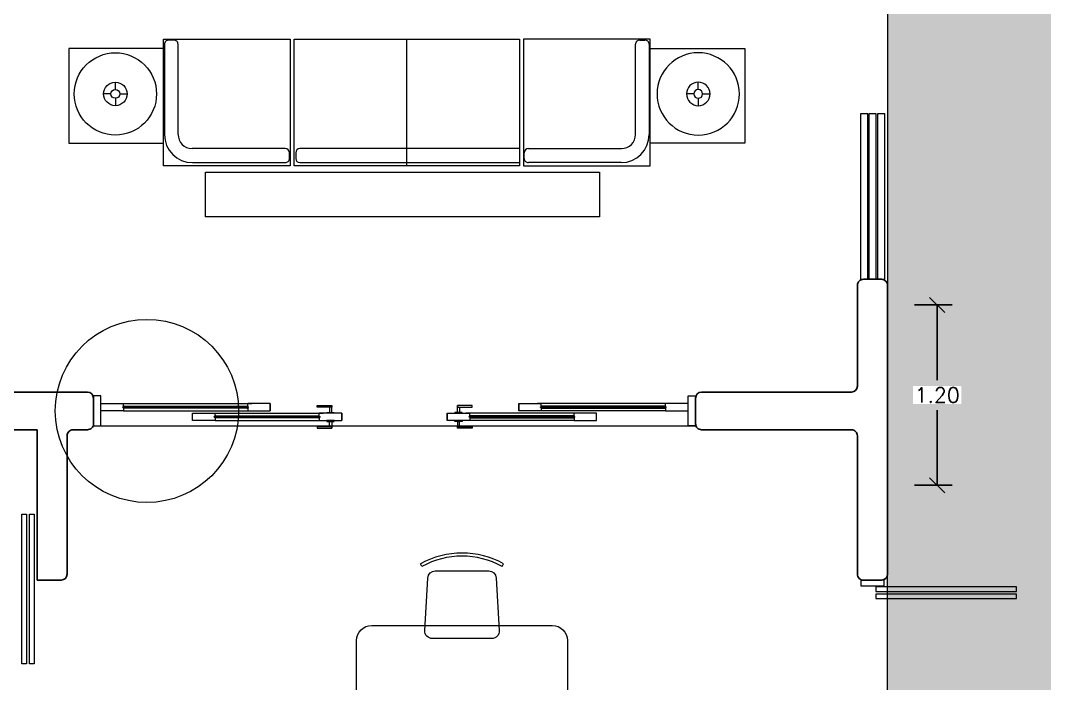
# Model space of a CAD drawing. Header units: metres. Extents: x -44 to 358, y -286 to 66.
# Drawn here: x 41.58 to 48.38, y -86.75 to -82.34 of the extents above; entities that cross this region are included whole.
import ezdxf

# ---------------------------------------------------------------- set-up
doc = ezdxf.new("R2010")
doc.units = ezdxf.units.M
doc.header["$LTSCALE"] = 0.3
doc.header["$PDMODE"] = 3
for name, color, linetype, lineweight in [('A-DOOR', 7, 'Continuous', 5), ('A-WALL', 7, 'Continuous', 30), ('baños', 141, 'Continuous', 0), ('Columnas', 7, 'Continuous', 18), ('MOBILIARIOS', 252, 'Continuous', 0), ('piscina', 7, 'Continuous', 0), ('piso', 251, 'Continuous', 18), ('SE-2', 252, 'Continuous', 9)]:
    doc.layers.add(name, color=color, linetype=linetype, lineweight=lineweight)
doc.layers.add('DIMTEXTO', color=4, linetype='Continuous')
doc.layers.add('hatch piso', color=253, linetype='Continuous', lineweight=0, transparency=0.7)
doc.styles.add('SMPLEX', font='simplex.shx')
doc.dimstyles.new('DIM-50', dxfattribs={"dimscale": 0.5, "dimtxt": 0.2, "dimasz": 0.2, "dimexe": 0.2, "dimexo": 0.2, "dimgap": 0.1, "dimtad": 0, "dimtih": 1, "dimtoh": 1, "dimzin": 0, "dimdsep": 46, "dimtxsty": 'SMPLEX', "dimblk1": 'OBLIQUE', "dimblk2": 'OBLIQUE', "dimsah": 1, "dimcen": 0.2, "dimclrd": 4, "dimclre": 4, "dimclrt": 4, "dimadec": 0, "dimazin": 0, "dimtfac": 1, "dimtmove": 0, "dimatfit": 3, "dimldrblk": 'OPEN30', "dimfxl": 0.3, "dimfxlon": 1, "dimtfill": 1, "dimtolj": 1, "dimtzin": 0, "dimarcsym": 0})

# ---------------------------------------------------------------- blocks, each defined once
blk = doc.blocks.new('A$C19a6c55b')
at = {"layer": 'A-DOOR'}
for points in [[(-1.728039933368564e-11, 3.562536612712151), (0.1553727816562969, 3.562536612712151), (0.1553727816562969, 3.600000000031727), (-1.728039933368564e-11, 3.600000000031727)], [(0.1005140850720636, 3.525121904975762), (1.035720050799682, 3.525121904975762), (1.035720050799682, 3.555408622386935), (0.1005140850720636, 3.555408622386935)], [(0.1005140850720636, 3.477433492034365), (1.035720050799682, 3.477433492034365), (1.035720050799682, 3.507720209445537), (0.1005140850720636, 3.507720209445537)], [(0.1005140850720636, 0.122566508029152), (1.035720050799682, 0.122566508029152), (1.035720050799682, 0.09227979061797953), (0.1005140850720636, 0.09227979061797953)], [(0.1005140850720636, 0.07487809508775456), (1.035720050799682, 0.07487809508775456), (1.035720050799682, 0.04459137767658206), (0.1005140850720636, 0.04459137767658206)], [(-1.728039933368564e-11, 0.0374633873513659), (0.1553727816562969, 0.0374633873513659), (0.1553727816562969, 3.178968199790688e-11), (-1.728039933368564e-11, 3.178968199790688e-11)]]:
    blk.add_lwpolyline(points, close=True, dxfattribs=at)
blk = doc.blocks.new('PL BASE 1N NASAS 09')
at = {"layer": 'A-DOOR'}
for p, q in [((-98.60607123961604, -49.27478972746157), (-98.45607087965989, -49.27478977582407)), ((-98.60607123374139, -49.32478972746153), (-98.60607123961604, -49.27478972746157)), ((-98.60606625473528, -49.27478972746176), (-98.45606589477913, -49.27478977582425)), ((-98.60606624886063, -49.32478972746171), (-98.60606625473528, -49.27478972746176)), ((-98.46107087372282, -49.30228977469019), (-98.46107087372282, -49.29728977469019)), ((-98.46107087366325, -49.29728977469019), (-97.62607141378187, -49.29728977469019)), ((-98.46107087366325, -49.30228977469019), (-97.62607141378187, -49.30228977469019)), ((-98.46106588884206, -49.30228977469037), (-98.46106588884206, -49.29728977469038)), ((-98.46106588878249, -49.29728977469038), (-97.62606642890111, -49.29728977469038)), ((-98.46106588878249, -49.30228977469037), (-97.62606642890111, -49.30228977469037)), ((-98.45607087965989, -49.27478976693285), (-97.60489624702531, -49.27478973266388)), ((-98.45607087372288, -49.29728977469019), (-98.45607087965989, -49.27478977582407)), ((-98.45107087372283, -49.29252756926692), (-98.45607087372282, -49.29252756926692)), ((-98.45607087372288, -49.30228977469019), (-98.45607087372288, -49.32478977582414)), ((-98.45107087372283, -49.30705198011346), (-98.45607087372282, -49.30705198011346)), ((-98.45606589477913, -49.27478976693303), (-97.60489126214455, -49.27478973266407)), ((-98.45606588884212, -49.29728977469038), (-98.45606589477913, -49.27478977582425)), ((-98.45106588884207, -49.2925275692671), (-98.45606588884206, -49.2925275692671)), ((-98.45606588884212, -49.30228977469037), (-98.45606588884212, -49.32478977582432)), ((-98.45106588884207, -49.30705198011365), (-98.45606588884206, -49.30705198011365)), ((-98.45107087959748, -49.29252756982307), (-97.63607141378186, -49.29252752060565)), ((-98.45107087372283, -49.29252756926692), (-98.45107087372283, -49.29728977469019)), ((-98.45107087372283, -49.30705198011346), (-98.45107087372283, -49.30228977469019)), ((-97.63607141378186, -49.30705193147778), (-98.45107087372283, -49.30705198011346)), ((-98.45106589471672, -49.29252756982326), (-97.6360664289011, -49.29252752060584)), ((-98.45106588884207, -49.2925275692671), (-98.45106588884207, -49.29728977469038)), ((-98.45106588884207, -49.30705198011365), (-98.45106588884207, -49.30228977469037)), ((-97.6360664289011, -49.30705193147796), (-98.45106588884207, -49.30705198011365)), ((-97.63607141378186, -49.29252756926692), (-97.63107141378187, -49.29252756926692)), ((-97.63607141378186, -49.29252756926692), (-97.63607141378186, -49.29728977469019)), ((-97.63607141378186, -49.30705198011346), (-97.63607141378186, -49.30228977469019)), ((-97.63607141378186, -49.30705198011346), (-97.63107141378187, -49.30705198011346)), ((-97.6360664289011, -49.2925275692671), (-97.63106642890111, -49.2925275692671)), ((-97.6360664289011, -49.2925275692671), (-97.6360664289011, -49.29728977469038)), ((-97.6360664289011, -49.30705198011365), (-97.6360664289011, -49.30228977469037)), ((-97.6360664289011, -49.30705198011365), (-97.63106642890111, -49.30705198011365)), ((-97.48107104788865, -49.27478972746157), (-97.6310714078448, -49.27478977582407)), ((-97.63107141378181, -49.29728977469019), (-97.6310714078448, -49.27478977582407)), ((-97.63107141378181, -49.30228977469019), (-97.63107141378181, -49.32478977582414)), ((-97.63106642890105, -49.29728977469038), (-97.63106642296404, -49.27478977582425)), ((-97.63106642890105, -49.30228977469037), (-97.63106642890105, -49.32478977582432)), ((-97.48106606300789, -49.27478972746176), (-97.63106642296404, -49.27478977582425)), ((-97.62607141378187, -49.30228977469019), (-97.62607141378187, -49.29728977469019)), ((-97.62606642890111, -49.30228977469037), (-97.62606642890111, -49.29728977469038)), ((-97.4810710596379, -49.27478972386361), (-97.48107105376324, -49.32478970891511)), ((-97.4810710537633, -49.32478972746153), (-97.48107104788865, -49.27478972746157)), ((-97.48106607475714, -49.2747897238638), (-97.48106606888248, -49.3247897089153)), ((-97.48106606888254, -49.32478972746171), (-97.48106606300789, -49.27478972746176)), ((-97.08857140515765, -49.29930651424407), (-97.08857140515765, -49.33439009884605)), ((-97.08856642027689, -49.29930651424426), (-97.08856642027689, -49.33439009884624)), ((-97.07357140506916, -49.33439009884463), (-97.07357140506916, -49.28965051551128)), ((-97.0735664201884, -49.33439009884481), (-97.0735664201884, -49.28965051551146)), ((-96.23857106241292, -49.33439009884463), (-96.23857106241292, -49.28965051551128)), ((-96.23856607753216, -49.33439009884481), (-96.23856607753216, -49.28965051551146)), ((-96.22357106232442, -49.29930651424407), (-96.22357106232442, -49.33439009884605)), ((-96.22356607744366, -49.29930651424426), (-96.22356607744366, -49.33439009884624)), ((-95.83107141959343, -49.27478972746157), (-95.68107105963728, -49.27478977582407)), ((-95.83107141371877, -49.32478972746153), (-95.83107141959343, -49.27478972746157)), ((-95.83107140784418, -49.27478972386361), (-95.83107141371883, -49.32478970891511)), ((-95.83106642296342, -49.2747897238638), (-95.83106642883807, -49.3247897089153)), ((-95.83106643471267, -49.27478972746176), (-95.68106607475652, -49.27478977582425)), ((-95.83106642883801, -49.32478972746171), (-95.83106643471267, -49.27478972746176)), ((-94.85607158782219, -49.27478976693285), (-95.70724622045677, -49.27478973266388)), ((-94.85606660294143, -49.27478976693303), (-95.707241235576, -49.27478973266407)), ((-94.85107159381883, -49.29728977469019), (-95.6860710537002, -49.29728977469019)), ((-95.6860710537002, -49.30228977469019), (-95.6860710537002, -49.29728977469019)), ((-94.85107159381883, -49.30228977469019), (-95.6860710537002, -49.30228977469019)), ((-94.85106660893807, -49.29728977469038), (-95.68606606881944, -49.29728977469038)), ((-95.68606606881944, -49.30228977469037), (-95.68606606881944, -49.29728977469038)), ((-94.85106660893807, -49.30228977469037), (-95.68606606881944, -49.30228977469037)), ((-95.68107105370026, -49.29728977469019), (-95.68107105963728, -49.27478977582407)), ((-95.67607105370021, -49.29252756926692), (-95.68107105370021, -49.29252756926692)), ((-95.68107105370026, -49.30228977469019), (-95.68107105370026, -49.32478977582414)), ((-95.67607105370021, -49.30705198011346), (-95.68107105370021, -49.30705198011346)), ((-95.6810660688195, -49.29728977469038), (-95.68106607475652, -49.27478977582425)), ((-95.67606606881945, -49.2925275692671), (-95.68106606881945, -49.2925275692671)), ((-95.6810660688195, -49.30228977469037), (-95.6810660688195, -49.32478977582432)), ((-95.67606606881945, -49.30705198011365), (-95.68106606881945, -49.30705198011365)), ((-94.8610715878846, -49.29252756982307), (-95.67607105370021, -49.29252752060565)), ((-95.67607105370021, -49.29252756926692), (-95.67607105370021, -49.29728977469019)), ((-95.67607105370021, -49.30705198011346), (-95.67607105370021, -49.30228977469019)), ((-95.67607105370021, -49.30705193147778), (-94.86107159375925, -49.30705198011346)), ((-94.86106660300383, -49.29252756982326), (-95.67606606881945, -49.29252752060584)), ((-95.67606606881945, -49.2925275692671), (-95.67606606881945, -49.29728977469038)), ((-95.67606606881945, -49.30705198011365), (-95.67606606881945, -49.30228977469037)), ((-95.67606606881945, -49.30705193147796), (-94.86106660887849, -49.30705198011365)), ((-94.86107159375925, -49.29252756926692), (-94.85607159375925, -49.29252756926692)), ((-94.86107159375925, -49.29252756926692), (-94.86107159375925, -49.29728977469019)), ((-94.86107159375925, -49.30705198011346), (-94.86107159375925, -49.30228977469019)), ((-94.86107159375925, -49.30705198011346), (-94.85607159375925, -49.30705198011346)), ((-94.86106660887849, -49.2925275692671), (-94.85606660887849, -49.2925275692671)), ((-94.86106660887849, -49.2925275692671), (-94.86106660887849, -49.29728977469038)), ((-94.86106660887849, -49.30705198011365), (-94.86106660887849, -49.30228977469037)), ((-94.86106660887849, -49.30705198011365), (-94.85606660887849, -49.30705198011365)), ((-94.70607122786603, -49.27478972746157), (-94.85607158782219, -49.27478977582407)), ((-94.8560715937592, -49.29728977469019), (-94.85607158782219, -49.27478977582407)), ((-94.8560715937592, -49.30228977469019), (-94.8560715937592, -49.32478977582414)), ((-94.85606660887844, -49.29728977469038), (-94.85606660294143, -49.27478977582425)), ((-94.85606660887844, -49.30228977469037), (-94.85606660887844, -49.32478977582432)), ((-94.70606624298527, -49.27478972746176), (-94.85606660294143, -49.27478977582425)), ((-94.85107159375926, -49.30228977469019), (-94.85107159375926, -49.29728977469019)), ((-94.8510666088785, -49.30228977469037), (-94.8510666088785, -49.29728977469038)), ((-94.70607123374069, -49.32478972746153), (-94.70607122786603, -49.27478972746157)), ((-94.70606624885993, -49.32478972746171), (-94.70606624298527, -49.27478972746176)), ((-98.45607087378524, -49.32478977582414), (-98.60607123374139, -49.32478972746153)), ((-98.45606588890448, -49.32478977582432), (-98.60606624886063, -49.32478972746171)), ((-98.45607123374141, -49.32478977582414), (-97.60489660110683, -49.32478974136952)), ((-98.45606624886065, -49.32478977582432), (-97.60489161622607, -49.32478974136971)), ((-97.99843726736657, -49.3393900746536), (-97.84843690741042, -49.33939012301609)), ((-97.99843726149192, -49.38939007465356), (-97.99843726736657, -49.3393900746536)), ((-97.99843228248581, -49.33939007465379), (-97.84843192252966, -49.33939012301628)), ((-97.99843227661115, -49.38939007465374), (-97.99843228248581, -49.33939007465379)), ((-97.85343690147334, -49.36689012188221), (-97.85343690147334, -49.36189012188222)), ((-97.85343690141377, -49.36189012188222), (-97.15107159082267, -49.36189012188222)), ((-97.85343690141377, -49.36689012188221), (-97.15107159082267, -49.36689012188221)), ((-97.85343191659258, -49.3668901218824), (-97.85343191659258, -49.3618901218824)), ((-97.85343191653301, -49.3618901218824), (-97.1510666059419, -49.3618901218824)), ((-97.85343191653301, -49.3668901218824), (-97.1510666059419, -49.3668901218824)), ((-97.84843690741042, -49.33939011412487), (-97.1298964240661, -49.33939007985591)), ((-97.8484369014734, -49.36189012188222), (-97.84843690741042, -49.33939012301609)), ((-97.84343690147335, -49.35712791645894), (-97.84843690147335, -49.35712791645894)), ((-97.8484369014734, -49.36689012188221), (-97.8484369014734, -49.38939012301616)), ((-97.84343690147335, -49.37165232730549), (-97.84843690147335, -49.37165232730549)), ((-97.84843192252966, -49.33939011412506), (-97.12989143918534, -49.33939007985609)), ((-97.84843191659265, -49.3618901218824), (-97.84843192252966, -49.33939012301628)), ((-97.84343191659259, -49.35712791645913), (-97.84843191659259, -49.35712791645913)), ((-97.84843191659265, -49.3668901218824), (-97.84843191659265, -49.38939012301635)), ((-97.84343191659259, -49.37165232730568), (-97.84843191659259, -49.37165232730568)), ((-97.843436907348, -49.3571279170151), (-97.16107159082266, -49.35712786779768)), ((-97.84343690147335, -49.35712791645894), (-97.84343690147335, -49.36189012188222)), ((-97.84343690147335, -49.37165232730549), (-97.84343690147335, -49.36689012188221)), ((-97.16107159082266, -49.37165227866981), (-97.84343690147335, -49.37165232730549)), ((-97.84343192246725, -49.35712791701528), (-97.1610666059419, -49.35712786779786)), ((-97.84343191659259, -49.35712791645913), (-97.84343191659259, -49.3618901218824)), ((-97.84343191659259, -49.37165232730568), (-97.84343191659259, -49.3668901218824)), ((-97.1610666059419, -49.37165227866999), (-97.84343191659259, -49.37165232730568)), ((-97.63107141371945, -49.32478977582414), (-97.4810710537633, -49.32478972746153)), ((-97.6310664288387, -49.32478977582432), (-97.48106606888254, -49.32478972746171)), ((-97.16107159082266, -49.35712791645894), (-97.15607159082266, -49.35712791645894)), ((-97.16107159082266, -49.35712791645894), (-97.16107159082266, -49.36189012188222)), ((-97.16107159082266, -49.37165232730549), (-97.16107159082266, -49.36689012188221)), ((-97.16107159082266, -49.37165232730549), (-97.15607159082266, -49.37165232730549)), ((-97.1610666059419, -49.35712791645913), (-97.1560666059419, -49.35712791645913)), ((-97.1610666059419, -49.35712791645913), (-97.1610666059419, -49.3618901218824)), ((-97.1610666059419, -49.37165232730568), (-97.1610666059419, -49.3668901218824)), ((-97.1610666059419, -49.37165232730568), (-97.1560666059419, -49.37165232730568)), ((-97.1560715908226, -49.36189012188222), (-97.1560715848856, -49.33939012301609)), ((-97.1560715908226, -49.36689012188221), (-97.1560715908226, -49.38939012301616)), ((-97.00607122492944, -49.3393900746536), (-97.1560715848856, -49.33939012301609)), ((-97.15606660594185, -49.3618901218824), (-97.15606660000483, -49.33939012301628)), ((-97.15606660594185, -49.3668901218824), (-97.15606660594185, -49.38939012301635)), ((-97.00606624004868, -49.33939007465379), (-97.15606660000483, -49.33939012301628)), ((-97.15107159082267, -49.36689012188221), (-97.15107159082267, -49.36189012188222)), ((-97.1510666059419, -49.3668901218824), (-97.1510666059419, -49.3618901218824)), ((-97.0060712366787, -49.33939007105564), (-97.00607123080404, -49.38939005610714)), ((-97.0060712308041, -49.38939007465356), (-97.00607122492944, -49.3393900746536)), ((-97.00606625179793, -49.33939007105582), (-97.00606624592328, -49.38939005610732)), ((-97.00606624592334, -49.38939007465374), (-97.00606624004868, -49.33939007465379)), ((-96.30607123080338, -49.33939007105564), (-96.30607123667804, -49.38939005610714)), ((-96.30607124255263, -49.3393900746536), (-96.15607088259648, -49.33939012301609)), ((-96.30607123667798, -49.38939007465356), (-96.30607124255263, -49.3393900746536)), ((-96.30606625767187, -49.33939007465379), (-96.15606589771572, -49.33939012301628)), ((-96.30606625179722, -49.38939007465374), (-96.30606625767187, -49.33939007465379)), ((-96.30606624592262, -49.33939007105582), (-96.30606625179728, -49.38939005610732)), ((-95.46370556007166, -49.33939011412487), (-96.18224604341597, -49.33939007985591)), ((-95.4637005751909, -49.33939011412506), (-96.18224105853521, -49.33939007985609)), ((-95.4587055660683, -49.36189012188222), (-96.16107087665941, -49.36189012188222)), ((-96.16107087665941, -49.36689012188221), (-96.16107087665941, -49.36189012188222)), ((-95.4587055660683, -49.36689012188221), (-96.16107087665941, -49.36689012188221)), ((-95.45870058118754, -49.3618901218824), (-96.16106589177865, -49.3618901218824)), ((-96.16106589177865, -49.3668901218824), (-96.16106589177865, -49.3618901218824)), ((-95.45870058118754, -49.3668901218824), (-96.16106589177865, -49.3668901218824)), ((-96.15607087665947, -49.36189012188222), (-96.15607088259648, -49.33939012301609)), ((-96.15107087665942, -49.35712791645894), (-96.15607087665941, -49.35712791645894)), ((-96.15607087665947, -49.36689012188221), (-96.15607087665947, -49.38939012301616)), ((-96.15107087665942, -49.37165232730549), (-96.15607087665941, -49.37165232730549)), ((-96.15606589177871, -49.3618901218824), (-96.15606589771572, -49.33939012301628)), ((-96.15106589177866, -49.35712791645913), (-96.15606589177865, -49.35712791645913)), ((-96.15606589177871, -49.3668901218824), (-96.15606589177871, -49.38939012301635)), ((-96.15106589177866, -49.37165232730568), (-96.15606589177865, -49.37165232730568)), ((-95.46870556013407, -49.3571279170151), (-96.15107087665942, -49.35712786779768)), ((-96.15107087665942, -49.35712791645894), (-96.15107087665942, -49.36189012188222)), ((-96.15107087665942, -49.37165232730549), (-96.15107087665942, -49.36689012188221)), ((-96.15107087665942, -49.37165227866981), (-95.46870556600872, -49.37165232730549)), ((-95.46870057525331, -49.35712791701528), (-96.15106589177866, -49.35712786779786)), ((-96.15106589177866, -49.35712791645913), (-96.15106589177866, -49.3618901218824)), ((-96.15106589177866, -49.37165232730568), (-96.15106589177866, -49.3668901218824)), ((-96.15106589177866, -49.37165227866999), (-95.46870058112796, -49.37165232730568)), ((-95.68107105376262, -49.32478977582414), (-95.83107141371877, -49.32478972746153)), ((-95.68106606888186, -49.32478977582432), (-95.83106642883801, -49.32478972746171)), ((-94.85607123374066, -49.32478977582414), (-95.70724586637525, -49.32478974136952)), ((-94.8560662488599, -49.32478977582432), (-95.70724088149449, -49.32478974136971)), ((-95.46870556600872, -49.35712791645894), (-95.46370556600873, -49.35712791645894)), ((-95.46870556600872, -49.35712791645894), (-95.46870556600872, -49.36189012188222)), ((-95.46870556600872, -49.37165232730549), (-95.46870556600872, -49.36689012188221)), ((-95.46870556600872, -49.37165232730549), (-95.46370556600873, -49.37165232730549)), ((-95.46870058112796, -49.35712791645913), (-95.46370058112797, -49.35712791645913)), ((-95.46870058112796, -49.35712791645913), (-95.46870058112796, -49.3618901218824)), ((-95.46870058112796, -49.37165232730568), (-95.46870058112796, -49.3668901218824)), ((-95.46870058112796, -49.37165232730568), (-95.46370058112797, -49.37165232730568)), ((-95.46370556600867, -49.36189012188222), (-95.46370556007166, -49.33939012301609)), ((-95.46370556600867, -49.36689012188221), (-95.46370556600867, -49.38939012301616)), ((-95.3137052001155, -49.3393900746536), (-95.46370556007166, -49.33939012301609)), ((-95.31370021523475, -49.33939007465379), (-95.4637005751909, -49.33939012301628)), ((-95.46370058112791, -49.3618901218824), (-95.4637005751909, -49.33939012301628)), ((-95.46370058112791, -49.3668901218824), (-95.46370058112791, -49.38939012301635)), ((-95.45870556600873, -49.36689012188221), (-95.45870556600873, -49.36189012188222)), ((-95.45870058112797, -49.3668901218824), (-95.45870058112797, -49.3618901218824)), ((-95.31370520599016, -49.38939007465356), (-95.3137052001155, -49.3393900746536)), ((-95.3137002211094, -49.38939007465374), (-95.31370021523475, -49.33939007465379)), ((-94.85607159369684, -49.32478977582414), (-94.70607123374069, -49.32478972746153)), ((-94.85606660881608, -49.32478977582432), (-94.70606624885993, -49.32478972746171)), ((-97.84843690153576, -49.38939012301616), (-97.99843726149192, -49.38939007465356)), ((-97.848431916655, -49.38939012301635), (-97.99843227661115, -49.38939007465374)), ((-97.84843726149194, -49.38939012301616), (-97.12989677814763, -49.38939008856155)), ((-97.84843227661118, -49.38939012301635), (-97.12989179326686, -49.38939008856173)), ((-97.15607159076025, -49.38939012301616), (-97.0060712308041, -49.38939007465356)), ((-97.15606660587949, -49.38939012301635), (-97.00606624592334, -49.38939007465374)), ((-97.08857140515765, -49.42947361291876), (-97.08857140515765, -49.39439002831673)), ((-97.08856642027689, -49.42947361291895), (-97.08856642027689, -49.39439002831691)), ((-97.07357140506916, -49.39439002831815), (-97.07357140506916, -49.43912961165156)), ((-97.0735664201884, -49.39439002831833), (-97.0735664201884, -49.43912961165174)), ((-96.15607087672183, -49.38939012301616), (-96.30607123667798, -49.38939007465356)), ((-96.15606589184107, -49.38939012301635), (-96.30606625179722, -49.38939007465374)), ((-96.23857106241292, -49.39439002831815), (-96.23857106241292, -49.43912961165156)), ((-96.23856607753216, -49.39439002831833), (-96.23856607753216, -49.43912961165174)), ((-96.22357106232442, -49.42947361291876), (-96.22357106232442, -49.39439002831673)), ((-96.22356607744366, -49.42947361291895), (-96.22356607744366, -49.39439002831691)), ((-95.46370520599014, -49.38939012301616), (-96.18224568933445, -49.38939008856155)), ((-95.46370022110938, -49.38939012301635), (-96.18224070445369, -49.38939008856173)), ((-95.46370556594631, -49.38939012301616), (-95.31370520599016, -49.38939007465356)), ((-95.46370058106555, -49.38939012301635), (-95.3137002211094, -49.38939007465374))]:
    blk.add_line(p, q, dxfattribs=at)
for points in [[(-93.56079195270574, -48.44971880320541), (-93.51079195270579, -48.44971880320541), (-93.51079195270579, -47.34971880320538), (-93.56079195270574, -47.34971880320538)], [(-93.50578009168059, -48.44971880320541), (-93.45578009168052, -48.44971880320541), (-93.45578009168052, -47.34971880320538), (-93.50578009168059, -47.34971880320538)], [(-93.44773335294967, -48.44971880320541), (-93.3977333529496, -48.44971880320541), (-93.3977333529496, -47.34971880320538), (-93.44773335294967, -47.34971880320538)], [(-98.60607123374139, -49.2247964356384), (-98.6560712337414, -49.2247964356384), (-98.6560712337414, -49.42479643563833), (-98.60607123374139, -49.42479643563833)], [(-98.60606624886063, -49.22479643563859), (-98.65606624886064, -49.22479643563859), (-98.65606624886064, -49.42479643563852), (-98.60606624886063, -49.42479643563852)], [(-94.70607123374069, -49.2247964356384), (-94.65607123374068, -49.2247964356384), (-94.65607123374068, -49.42479643563833), (-94.70607123374069, -49.42479643563833)], [(-94.70606624885993, -49.22479643563859), (-94.65606624885991, -49.22479643563859), (-94.65606624885991, -49.42479643563852), (-94.70606624885993, -49.42479643563852)], [(-99.10185211654857, -50.01227761068533), (-99.10185211654857, -51.00677761068533), (-99.13213883395997, -51.00677761068533), (-99.13213883395997, -50.01227761068533)], [(-99.0510294373463, -50.01227761068533), (-99.0510294373463, -51.00677761068533), (-99.0813161547577, -51.00677761068533), (-99.0813161547577, -50.01227761068533)]]:
    blk.add_lwpolyline(points, close=True, dxfattribs=at)
at = {"layer": 'A-DOOR', "color": 7}
for points in [[(-97.07357140506961, -49.28965051551111), (-97.07357140506961, -49.29928699566775), (-97.17088655587888, -49.29928699566775), (-97.17088655587888, -49.28965051551111)], [(-97.07356642018885, -49.28965051551129), (-97.07356642018885, -49.29928699566793), (-97.17088157099812, -49.29928699566793), (-97.17088157099812, -49.28965051551129)], [(-96.23857106241246, -49.28965051551111), (-96.23857106241246, -49.29928699566775), (-96.1412559116032, -49.29928699566775), (-96.1412559116032, -49.28965051551111)], [(-96.2385660775317, -49.28965051551129), (-96.2385660775317, -49.29928699566793), (-96.14125092672244, -49.29928699566793), (-96.14125092672244, -49.28965051551129)], [(-97.05633182157418, -49.33939009883485), (-97.10581098824086, -49.33939009883485), (-97.10581098824291, -49.33439009883764), (-97.05633182157622, -49.33439009883764)], [(-97.05632683669342, -49.33939009883503), (-97.1058060033601, -49.33939009883503), (-97.10580600336215, -49.33439009883782), (-97.05632683669546, -49.33439009883782)], [(-96.2558106459079, -49.33939009883485), (-96.20633147924121, -49.33939009883485), (-96.20633147923917, -49.33439009883764), (-96.25581064590585, -49.33439009883764)], [(-96.25580566102714, -49.33939009883503), (-96.20632649436045, -49.33939009883503), (-96.20632649435841, -49.33439009883782), (-96.2558056610251, -49.33439009883782)], [(-97.07357140506961, -49.43912961165173), (-97.07357140506961, -49.42949313149509), (-97.17088655587888, -49.42949313149509), (-97.17088655587888, -49.43912961165173)], [(-97.07356642018885, -49.43912961165191), (-97.07356642018885, -49.42949313149527), (-97.17088157099812, -49.42949313149527), (-97.17088157099812, -49.43912961165191)], [(-97.05633182157418, -49.38939002832793), (-97.10581098824086, -49.38939002832793), (-97.10581098824291, -49.39439002832514), (-97.05633182157622, -49.39439002832514)], [(-97.05632683669342, -49.38939002832812), (-97.1058060033601, -49.38939002832812), (-97.10580600336215, -49.39439002832533), (-97.05632683669546, -49.39439002832533)], [(-96.2558106459079, -49.38939002832793), (-96.20633147924121, -49.38939002832793), (-96.20633147923917, -49.39439002832514), (-96.25581064590585, -49.39439002832514)], [(-96.25580566102714, -49.38939002832812), (-96.20632649436045, -49.38939002832812), (-96.20632649435841, -49.39439002832533), (-96.2558056610251, -49.39439002832533)], [(-96.23857106241246, -49.43912961165173), (-96.23857106241246, -49.42949313149509), (-96.1412559116032, -49.42949313149509), (-96.1412559116032, -49.43912961165173)], [(-96.2385660775317, -49.43912961165191), (-96.2385660775317, -49.42949313149527), (-96.14125092672244, -49.42949313149527), (-96.14125092672244, -49.43912961165191)]]:
    blk.add_lwpolyline(points, close=True, dxfattribs=at)
at = {"layer": 'A-WALL'}
for p, q in [((-93.58107123374181, -48.48971880319461), (-93.58107123372537, -49.15971631218859)), ((-93.3810712337413, -48.48971880321707), (-93.3810712337413, -49.19971880325274)), ((-99.69107455490047, -49.19971631210753), (-98.69601903471832, -49.19979893055395)), ((-98.65602235587757, -49.4098629876148), (-98.65602235587757, -49.23979893041607)), ((-94.65611014184299, -49.40979892976447), (-94.65611014184299, -49.23979892983883)), ((-93.62106791255381, -49.1997163120517), (-94.61611346301454, -49.1997989299767)), ((-93.3810712337413, -49.19971880325274), (-93.3810712337413, -50.40978222417165)), ((-99.23103196801148, -49.44971880325261), (-99.0310712337411, -49.44971880325262)), ((-99.0310712337411, -49.44971880325262), (-99.03107123374099, -50.44967998711934)), ((-98.79098251128609, -49.44965245804016), (-98.69611107833255, -49.44986288921876)), ((-93.62107455518081, -49.44971630613443), (-94.61610682040327, -49.44979892962657)), ((-98.83107123374107, -49.48965235964409), (-98.8310712337415, -50.4096799871194)), ((-93.5810712337411, -49.48971630599653), (-93.58107123374127, -50.40978222417164)), ((-99.03107123374133, -50.44967998711934), (-98.87107123374152, -50.44967998711938)), ((-93.54107123374126, -50.44978222417165), (-93.4210712337413, -50.44978222417165))]:
    blk.add_line(p, q, dxfattribs=at)
at = {"layer": 'A-WALL', "transparency": 33554684}
for p, q in [((-93.54107123373399, -48.44971880319363), (-93.42107123373349, -48.44971880321707)), ((-93.51107123374108, -48.44971880320615), (-93.45107123374129, -48.44971880320615))]:
    blk.add_line(p, q, dxfattribs=at)
at = {"layer": 'A-WALL'}
for centre, start, end in [((-93.5410712337418, -48.48971880319363), 89.99999998880357, 180.0000000014055), ((-93.4210712337413, -48.48971880321707), 0, 89.99999998880446), ((-93.62107123372537, -49.15971631218957), 270.004757227849, 1.405805169206874e-09), ((-98.69602235587757, -49.23979893041607), 0, 89.99524278979113), ((-94.61611014184298, -49.23979892983883), 90.00475722784911, 180), ((-98.79107123374106, -49.48965235964411), 89.8729143403427, 179.9999999999735), ((-98.69602235587757, -49.4098629876148), 269.8729143403402, 0), ((-94.61611014184298, -49.40979892976447), 180, 270.0047576119317), ((-93.6210712337411, -49.48971630599652), 359.9999999999887, 90.0047576119316), ((-98.8710712337415, -50.40967998711938), 269.9999999999843, 359.9999999999735), ((-93.54107123374126, -50.40978222417165), 179.9999999999891, 270), ((-93.4210712337413, -50.40978222417165), 270, 0)]:
    blk.add_arc(centre, 0.04, start, end, dxfattribs=at)
at = {"layer": 'piscina', "const_width": 0.004}
for points in [[(-98.46107087372282, -49.29978977469013), (-97.62607141378187, -49.29978975818542)], [(-98.46106588884206, -49.29978977469032), (-97.62606642890111, -49.2997897581856)], [(-94.85107159375926, -49.29978977469013), (-95.6860710537002, -49.29978975818542)], [(-94.8510666088785, -49.29978977469032), (-95.68606606881944, -49.2997897581856)], [(-97.85343690147334, -49.36439012188216), (-97.15107159082267, -49.36439010537745)], [(-97.85343191659258, -49.36439012188234), (-97.1510666059419, -49.36439010537763)], [(-95.45870556600873, -49.36439012188216), (-96.16107087665941, -49.36439010537745)], [(-95.45870058112797, -49.36439012188234), (-96.16106589177865, -49.36439010537763)]]:
    blk.add_lwpolyline(points, dxfattribs=at)
at = {"layer": 'piso'}
for p, q in [((-93.38107123374107, -42.00971909964001), (-93.3810712337413, -48.48971880321707)), ((-98.6560712337414, -49.42479643563833), (-94.65607123374068, -49.42479643563833)), ((-98.65606624886064, -49.42479643563852), (-94.65606624885991, -49.42479643563852))]:
    blk.add_line(p, q, dxfattribs=at)
at = {"layer": 'piso', "transparency": 33554687}
blk.add_line((-93.38148344778719, -54.08978867468981), (-93.3810712337413, -50.40978222417165), dxfattribs=at)
at = {"layer": 'SE-2'}
blk.add_blockref('A$C19a6c55b', (-93.55875762456046, -54.04978867472159), dxfattribs=at)
blk = doc.blocks.new('A$Ce5805d30')
at = {"layer": 'MOBILIARIOS'}
for p, q in [((0.5483206930186668, 0.5483204682521006, -0.3418091343978371), (2.472166329425818e-07, 0.5483204682521006, -0.3418091343978371)), ((2.472166329425818e-07, 0.5483204682521006, -0.3418091343978371), (2.472166329425818e-07, 2.245006669454597e-08, -0.3418091343978371)), ((0.5483206930186668, 2.245006669454597e-08, -0.3418091343978371), (0.5483206930186668, 0.5483204682521006, -0.3418091343978371)), ((0.263453916512816, 0.2954363413168153, -0.3418091343978371), (0.263453916512816, 0.3379780323409136, -0.3418091343978371)), ((0.2379289018983286, 0.2699113267023279, -0.3418091343978371), (0.1953872108742303, 0.2699113267023279, -0.3418091343978371)), ((0.263453916512816, 0.2443863120878689, -0.3418091343978371), (0.263453916512816, 0.2018446210637563, -0.3418091343978371)), ((0.288978931127275, 0.2699113267023279, -0.3418091343978371), (0.3315206221514018, 0.2699113267023279, -0.3418091343978371)), ((2.472166329425818e-07, 2.245006669454597e-08, -0.3418091343978371), (0.5483206930186668, 2.245006669454597e-08, -0.3418091343978371))]:
    blk.add_line(p, q, dxfattribs=at)
for radius in [0.238233469735058, 0.06806670563858801, 0.0255250146144705]:
    blk.add_circle((0.263453916512816, 0.2699113267023279, -0.3418091343978371), radius, dxfattribs=at)
blk = doc.blocks.new('A$C74a5ad94')
at = {"layer": 'hatch piso'}
h = blk.add_hatch(dxfattribs=at)
h.set_pattern_fill('AR-BRSTD', color=256, scale=0.002, angle=-90.00000000000001)
h.set_pattern_definition([(270, (1.738522152507926, 199.9565753022005), (0.1354836, -2.178742458197296e-17), []), (0, (1.738522152507926, 199.9565753022005), (0.1354836, 0.2032), [0.1354836, -0.1354836])])
h.paths.add_polyline_path([(46.87643429775204, 21.20141929360636), (44.31461356321648, 21.20141929360636), (44.31461356321626, 15.39457763226542), (43.31461356319829, 15.39457763230899), (43.31461356321654, 21.20007763231192), (33.43966967023368, 21.20007763231192), (33.43966967023363, 20.90007763227855), (38.11461356321644, 20.90007763225232), (38.1146135632228, 0.9000776322654929), (33.43968441463863, 0.900077632259709), (33.43968441462187, 0.6000776322709811), (43.31461356319841, 0.6000776322539423), (43.31461356319863, 6.40550000004356), (44.31461356321648, 6.405499999999989), (44.31461356321626, 0.6014192936063409), (46.87643429775204, 0.6014192936063409)])
h.paths.add_polyline_path([(41.49711483982429, 14.05528881046817), (41.49711483982429, 13.60528881046835), (41.92227321132992, 13.60528881046835), (41.92227321132992, 12.60528881046835), (39.32227321132979, 12.60528881046835), (39.32227321132979, 13.60528881046835), (39.73901226793197, 13.60528881046835), (39.73901226793197, 14.05528881046817)], flags=16)
h.paths.add_polyline_path([(39.42919901734246, 16.54603973742715), (39.42919901734246, 17.54603973742715), (41.1291990173425, 17.54603973742715), (41.1291990173425, 16.54603973742715)], flags=16)
edge = h.paths.add_edge_path(flags=16)
edge.add_arc((42.61461356321644, 15.0945776322657), 0.1000000000000227, 90, 180, ccw=False)
edge.add_line((42.61461356321644, 15.19457763226572), (43.0146135632163, 15.19457763226572))
edge.add_arc((43.01461356321636, 15.09457763226564), 0.1000000000000796, 3.26281224261038e-11, 90.00000000003263, ccw=False)
edge.add_line((43.11461356321644, 15.0945776322657), (43.11461356321641, 14.84457763226573))
edge.add_arc((43.01461356321641, 14.84457763226571), 0.0999999999999801, -90.00000000000819, 8.185452315956354e-12, ccw=False)
edge.add_line((43.01461356321641, 14.74457763226573), (42.61461356321632, 14.74457763226573))
edge.add_arc((42.6146135632163, 14.84457763226573), 0.09999999999999432, 180, 270.00000000001626, ccw=False)
edge.add_line((42.5146135632163, 14.84457763226573), (42.51461356321641, 15.0945776322657))
edge = h.paths.add_edge_path(flags=16)
edge.add_arc((40.30835476608701, 17.94987037421461), 0.25, 0, 360)
edge = h.paths.add_edge_path(flags=16)
edge.add_ellipse((40.77227320685944, 11.86986642399316), major_axis=(0.7999549386161108, 0.008490947165668672), ratio=0.4192585178968346, start_angle=0, end_angle=360)
h.paths.add_polyline_path([(41.92227321132992, 12.25389572658869), (42.72227321137649, 12.25389572658869), (42.72227321137649, 11.45389572654213), (41.92227321132992, 11.45389572654213)], flags=16)
h.paths.add_polyline_path([(39.32227321132979, 12.25389572658869), (39.32227321132979, 11.45389572654213), (38.52227321128322, 11.45389572654213), (38.52227321128322, 12.25389572658869)], flags=16)
h.paths.add_polyline_path([(39.42919901734246, 18.35370101100207), (39.42919901734246, 19.35370101100207), (41.1291990173425, 19.35370101100207), (41.1291990173425, 18.35370101100207)], flags=16)
edge = h.paths.add_edge_path(flags=16)
edge.add_ellipse((40.77227320685944, 9.930211208272368), major_axis=(0.7999549386161108, -0.008490947165668672), ratio=0.4192585178968346, start_angle=0, end_angle=360, ccw=False)
h.paths.add_polyline_path([(41.92227321132992, 10.3461819057234), (42.72227321137649, 10.3461819057234), (42.72227321137649, 9.546181905676832), (41.92227321132992, 9.546181905676832)], flags=16)
h.paths.add_polyline_path([(39.32227321132979, 10.3461819057234), (39.32227321132979, 9.546181905676832), (38.52227321128322, 9.546181905676832), (38.52227321128322, 10.3461819057234)], flags=16)
edge = h.paths.add_edge_path(flags=16)
edge.add_line((42.51461356321653, 20.54244691163831), (42.51461356321644, 20.79244691163825))
edge.add_arc((42.61461356321644, 20.79244691163827), 0.0999999999999801, 89.99999999999193, 180.0000000000081, ccw=False)
edge.add_line((42.61461356321644, 20.89244691163825), (43.01461356321653, 20.89244691163825))
edge.add_arc((43.0146135632165, 20.79244691163831), 0.09999999999993747, -3.26281224261038e-11, 89.99999999998369, ccw=False)
edge.add_line((43.11461356321644, 20.79244691163825), (43.11461356321652, 20.54244691163831))
edge.add_arc((43.01461356321653, 20.54244691163829), 0.0999999999999801, -90.00000000000819, 8.185452315956354e-12, ccw=False)
edge.add_line((43.01461356321653, 20.44244691163831), (42.61461356321644, 20.44244691163831))
edge.add_arc((42.61461356321647, 20.54244691163825), 0.09999999999993747, 179.9999999999674, 269.99999999998374, ccw=False)
h.paths.add_polyline_path([(41.92227321132992, 9.194788821797175), (41.92227321132992, 8.194788821797175), (41.49711483982429, 8.194788821797175), (41.49711483982429, 7.744788821797357), (39.73901226793197, 7.744788821797357), (39.73901226793197, 8.194788821797175), (39.32227321132979, 8.194788821797175), (39.32227321132979, 9.194788821797175)], flags=16)
edge = h.paths.add_edge_path(flags=16)
edge.add_line((42.61461356321632, 7.04550000000026), (43.01461356321641, 7.04550000000026))
edge.add_arc((43.01461356321644, 6.945500000000266), 0.09999999999999432, 0, 90.00000000001631, ccw=False)
edge.add_line((43.11461356321644, 6.945500000000266), (43.11461356321632, 6.695500000000294))
edge.add_arc((43.0146135632163, 6.695500000000294), 0.1000000000000227, -90, 0, ccw=False)
edge.add_line((43.0146135632163, 6.595500000000271), (42.61461356321644, 6.595500000000271))
edge.add_arc((42.61461356321638, 6.695500000000351), 0.1000000000000796, 180.0000000000326, 270.00000000003257, ccw=False)
edge.add_line((42.5146135632163, 6.695500000000294), (42.51461356321641, 6.945500000000266))
edge.add_arc((42.61461356321638, 6.945500000000294), 0.0999999999999659, 90.00000000003263, 180.0000000000163, ccw=False)
edge = h.paths.add_edge_path(flags=0)
edge.add_line((39.71779914608106, 4.741725950439644), (39.67402031170531, 4.769422946230264))
edge.add_line((39.67402031170531, 4.769422946230264), (39.6472881004841, 4.727169083883297))
edge.add_line((39.6472881004841, 4.727169083883297), (39.56278037579065, 4.780633506326012))
edge.add_arc((39.42911931968405, 4.569364194592239), 0.2499999999999819, 57.68021319181359, 237.6802131918136)
edge.add_line((39.29545826357747, 4.358094882858467), (39.37996598827118, 4.304630460415552))
edge.add_line((39.37996598827118, 4.304630460415552), (39.35323377704987, 4.262376598068755))
edge.add_line((39.35323377704987, 4.262376598068755), (39.4072796835413, 4.228184064943207))
edge.add_arc((40.49035827487273, 3.923937840645635), 1.124999999999911, 133.3709649465783, 164.3094841489595, ccw=False)
edge = h.paths.add_edge_path(flags=16)
edge.add_arc((39.23833224085567, 3.933023049725875), 0.2909391300207996, 89.2588743430332, 335.97933893623923, ccw=False)
edge.add_line((39.24209545767366, 4.223937840646585), (39.34209545767391, 4.223937840646556))
edge.add_line((39.34209545767391, 4.223937840646556), (39.34209545767391, 4.173937840646573))
edge.add_line((39.34209545767391, 4.173937840646573), (39.2420954576732, 4.173937840646573))
edge.add_arc((39.24209545767314, 3.923937840646573), 0.25, 89.99999999998371, 269.9999999999902)
edge.add_line((39.24209545767309, 3.673937840646573), (39.34209545767322, 3.673937840646573))
edge.add_line((39.34209545767322, 3.673937840646573), (39.342095457673, 3.623937840646477))
edge.add_line((39.342095457673, 3.623937840646477), (39.41399141327594, 3.623937840646391))
edge.add_line((39.41399141327594, 3.623937840646391), (39.35323377704987, 3.585499083224164))
edge.add_line((39.35323377704987, 3.585499083224164), (39.37996598827118, 3.543245220877367))
edge.add_line((39.37996598827118, 3.543245220877367), (39.2954582635773, 3.489780798434367))
edge.add_arc((39.42911931968405, 3.27851148670068), 0.2499999999999934, 122.3197868082271, 302.3197868081512)
edge.add_line((39.56278037579051, 3.067242174966822), (39.6472881004841, 3.120706597409622))
edge.add_line((39.6472881004841, 3.120706597409622), (39.67402031170531, 3.078452735062655))
edge.add_line((39.67402031170531, 3.078452735062655), (39.58951258701182, 3.024988312619996))
edge.add_arc((39.42394027093667, 3.275159870055219), 0.3000000000000866, 211.2742799023337, 303.49798923904575, ccw=False)
edge.add_arc((39.51884985669349, 2.793679985111396), 0.4790926908531943, -37.75931426553501, 137.1634994422355, ccw=False)
edge.add_arc((39.8522756362193, 2.712717358683363), 0.2171929796369701, 282.0494044415422, 481.7281917725827)
edge.add_line((39.73805597239522, 2.897451380453845), (39.7781188460645, 2.989075428352436))
edge.add_line((39.7781188460645, 2.989075428352436), (39.82393087001407, 2.969043991518021))
edge.add_line((39.82393087001407, 2.969043991518021), (39.7838679963447, 2.877419943619117))
edge.add_arc((40.02409124971371, 2.802792917320701), 0.2515480163176458, -29.977208623414526, 162.7422291662654, ccw=False)
edge.add_line((40.24198823583862, 2.677105575272975), (40.28205110950813, 2.768729623171936))
edge.add_line((40.28205110950813, 2.768729623171936), (40.32786313345758, 2.748698186337265))
edge.add_line((40.32786313345758, 2.748698186337265), (40.35666671932364, 2.814572171135438))
edge.add_line((40.35666671932364, 2.814572171135438), (40.36754460979051, 2.743503894590532))
edge.add_line((40.36754460979051, 2.743503894590532), (40.41696900087692, 2.751068917112235))
edge.add_line((40.41696900087692, 2.751068917112235), (40.43209904591973, 2.652220134939711))
edge.add_arc((40.67715104114367, 2.703568871903386), 0.2503740664505842, 5.569938851973177, 191.8346553073248, ccw=False)
edge.add_line((40.92634295678255, 2.72787036015481), (40.9112129117396, 2.826719142327448))
edge.add_line((40.9112129117396, 2.826719142327448), (40.960637302826, 2.834284164848953))
edge.add_line((40.960637302826, 2.834284164848953), (40.94975941235936, 2.905352441392921))
edge.add_line((40.94975941235936, 2.905352441392921), (40.99694831368134, 2.85111005921857))
edge.add_line((40.99694831368134, 2.85111005921857), (41.03467114643337, 2.883927552864208))
edge.add_line((41.03467114643337, 2.883927552864208), (41.10030613372456, 2.808481887360102))
edge.add_arc((41.30780321194464, 2.950863949569737), 0.2516499336557487, 47.586710559375774, 214.4574572161482, ccw=False)
edge.add_line((41.47753446124358, 3.136656823815144), (41.41189947395247, 3.212102489318823))
edge.add_line((41.41189947395247, 3.212102489318823), (41.4496223067045, 3.244919982964291))
edge.add_line((41.4496223067045, 3.244919982964291), (41.39534633503246, 3.307308763288376))
edge.add_line((41.39534633503246, 3.307308763288376), (41.47326759612639, 3.279622700353627))
edge.add_line((41.47326759612639, 3.279622700353627), (41.49000773299423, 3.326737112348866))
edge.add_line((41.49000773299423, 3.326737112348866), (41.58423655698417, 3.293256838613047))
edge.add_arc((41.65758969151545, 3.532505467873875), 0.2502410616760513, 67.92434522055379, 252.9545688689378, ccw=False)
edge.add_line((41.75163792566372, 3.764400958563868), (41.6574091016733, 3.797881232299829))
edge.add_line((41.6574091016733, 3.797881232299829), (41.67414923854136, 3.844995644295011))
edge.add_line((41.67414923854136, 3.844995644295011), (41.60640252508102, 3.869066607035649))
edge.add_line((41.60640252508102, 3.869066607035649), (41.67652313238665, 3.884945173187077))
edge.add_line((41.67652313238665, 3.884945173187077), (41.66548039290393, 3.933710508259338))
edge.add_line((41.66548039290393, 3.933710508259338), (41.76301106304908, 3.955795987224917))
edge.add_arc((41.67868295476495, 4.193029806124912), 0.2517759215585634, 95.9500134262143, 289.56847427955125, ccw=False)
edge.add_line((41.65258366822223, 4.443449337948266), (41.55505299807743, 4.421363858982801))
edge.add_line((41.55505299807743, 4.421363858982801), (41.54401025859494, 4.470129194055232))
edge.add_line((41.54401025859494, 4.470129194055232), (41.4738896512884, 4.454250627903576))
edge.add_line((41.4738896512884, 4.454250627903576), (41.52465759737851, 4.505158820581386))
edge.add_line((41.52465759737851, 4.505158820581386), (41.48925352474913, 4.540465358803914))
edge.add_line((41.48925352474913, 4.540465358803914), (41.55986660119461, 4.611273504063149))
edge.add_arc((41.38284623804799, 4.787806195175719), 0.2500000000000276, 315.0790306611175, 495.0790306611176)
edge.add_line((41.20582587490134, 4.964338886288289), (41.13521279845628, 4.893530741029423))
edge.add_line((41.13521279845628, 4.893530741029423), (41.0998087258269, 4.92883727925215))
edge.add_line((41.0998087258269, 4.92883727925215), (41.1704218022719, 4.999645424510675))
edge.add_arc((41.34607913272021, 4.888055096422249), 0.2081054998386675, -66.66126001738809, 147.5733142981679, ccw=False)
edge.add_arc((41.69418004694739, 5.813118938347216), 1.147321265390582, 197.4890942626398, 256.61195041888857, ccw=False)
edge.add_arc((40.57867028117488, 5.169072793309539), 0.3000000000000184, -4.056946773256527, 85.94305322670817, ccw=False)
edge.add_line((40.87791854896938, 5.147848415297631), (40.87084375629883, 5.04809899269938))
edge.add_line((40.87084375629883, 5.04809899269938), (40.82096904499969, 5.051636389034485))
edge.add_line((40.82096904499969, 5.051636389034485), (40.82804383767038, 5.151385811632906))
edge.add_arc((40.57867028117499, 5.169072793309823), 0.2499999999999791, 355.9430532266679, 535.9430532266679)
edge.add_line((40.32929672467964, 5.18675977498674), (40.32222193200874, 5.087010352387807))
edge.add_line((40.32222193200874, 5.087010352387807), (40.27234722070961, 5.090547748723139))
edge.add_line((40.27234722070961, 5.090547748723139), (40.26726073091214, 5.018831948138683))
edge.add_line((40.26726073091214, 5.018831948138683), (40.23321676912434, 5.082156801851255))
edge.add_line((40.23321676912434, 5.082156801851255), (40.18917753688771, 5.058480948666585))
edge.add_line((40.18917753688771, 5.058480948666585), (40.14182583051837, 5.146559413140039))
edge.add_arc((39.65208200173601, 5.529563233170336), 0.6217241703426248, 274.5528404303045, 321.9728396393702, ccw=False)
edge.add_line((39.701433508153, 4.909800881294558), (39.74878521452212, 4.821722416821359))
edge.add_line((39.74878521452212, 4.821722416821359), (39.70474598228549, 4.798046563637001))
edge.add_line((39.70474598228549, 4.798046563637001), (39.65739427591635, 4.886125028110172))
edge.add_arc((39.91865285804585, 5.03358333836664), 0.3000000000000281, 117.21733312906969, 209.4410424654766, ccw=False)
edge.add_arc((40.95760202941418, 4.312022033265293), 1.536286398669192, 139.9591478279679, 198.8921358504717)
edge = h.paths.add_edge_path(flags=0)
edge.add_arc((40.49035827485733, 3.92393784064646), 0.6999999999999886, 0, 360)
edge = h.paths.add_edge_path(flags=16)
edge.add_line((42.61461356321644, 1.357630720628009), (43.0146135632163, 1.357630720628009))
edge.add_arc((43.01461356321636, 1.25763072062793), 0.1000000000000796, 3.26281224261038e-11, 90.00000000003263, ccw=False)
edge.add_line((43.11461356321644, 1.257630720627986), (43.11461356321632, 1.007630720627986))
edge.add_arc((43.0146135632163, 1.007630720627986), 0.1000000000000227, -90, 0, ccw=False)
edge.add_line((43.0146135632163, 0.9076307206279637), (42.61461356321644, 0.9076307206279637))
edge.add_arc((42.61461356321638, 1.007630720628043), 0.1000000000000796, 180.0000000000326, 270.00000000003257, ccw=False)
edge.add_line((42.5146135632163, 1.007630720627986), (42.51461356321641, 1.257630720627986))
edge.add_arc((42.61461356321644, 1.257630720627986), 0.1000000000000227, 90, 180, ccw=False)
h = blk.add_hatch(dxfattribs=at)
h.set_pattern_fill('AR-BRSTD', color=256, scale=0.002, angle=-90.00000000000001)
h.set_pattern_definition([(270, (-39.51173931977411, 199.956575302157), (0.1354836, -2.178742458197296e-17), []), (0, (-39.51173931977411, 199.956575302157), (0.1354836, 0.2032), [0.1354836, -0.1354836])])
edge = h.paths.add_edge_path()
edge.add_line((31.56461356321645, 15.09457763226541), (32.46461356321618, 15.09457763226547))
edge.add_line((32.46461356321618, 15.09457763226547), (32.4646135632164, 16.39457763226542))
edge.add_line((32.4646135632164, 16.39457763226542), (25.76723586851199, 16.3945776322652))
edge.add_line((25.76723586851199, 16.3945776322652), (25.7672358685121, 16.21957763226547))
edge.add_line((25.7672358685121, 16.21957763226547), (25.61723586851213, 16.21957763226547))
edge.add_line((25.61723586851213, 16.21957763226547), (25.61723586851213, 16.40007763226552))
edge.add_line((25.61723586851213, 16.40007763226552), (23.82201741405891, 16.40007763226581))
edge.add_line((23.82201741405891, 16.40007763226581), (23.82201741405896, 14.89457763226542))
edge.add_line((23.82201741405896, 14.89457763226542), (25.05983417984578, 14.89457763226548))
edge.add_arc((25.10961356321693, 14.94379158344999), 0.07000000000002685, 180.0000000000116, 224.6727403341577, ccw=False)
edge.add_line((25.0396135632169, 14.94379158344998), (25.0396135632169, 15.05379158344994))
edge.add_arc((25.1096135632169, 15.05379158344995), 0.07000000000000739, 90.00000000001171, 180.0000000000116, ccw=False)
edge.add_line((25.1096135632169, 15.12379158344996), (25.21961356321691, 15.12379158344996))
edge.add_arc((25.21961356321691, 15.05379158344995), 0.07000000000000739, -1.1709744285326451e-11, 89.9999999999884, ccw=False)
edge.add_line((25.2896135632169, 15.05379158344994), (25.2896135632169, 14.94379158344998))
edge.add_arc((25.21961356321688, 14.94379158344995), 0.0700000000000145, -44.67274033409598, 1.750777300912887e-11, ccw=False)
edge.add_line((25.26939294658808, 14.89457763226551), (28.25983419787372, 14.89457763226565))
edge.add_arc((28.3096135645178, 14.94379160036944), 0.07000000000004498, 179.9999999999884, 224.6727598081308, ccw=False)
edge.add_line((28.23961356451775, 14.94379160036945), (28.23961356451775, 15.05379160036941))
edge.add_arc((28.30961356451775, 15.05379160036941), 0.06999999999999318, 90, 180, ccw=False)
edge.add_line((28.30961356451775, 15.1237916003694), (28.41961356451776, 15.1237916003694))
edge.add_arc((28.41961356451776, 15.05379160036941), 0.06999999999999318, 0, 90, ccw=False)
edge.add_line((28.48961356451775, 15.05379160036941), (28.48961356451775, 14.94379160036945))
edge.add_arc((28.4196135645177, 14.94379160036945), 0.07000000000005002, -90, 0, ccw=False)
edge.add_line((28.4196135645177, 14.8737916003694), (28.3096135645178, 14.8737916003694))
edge.add_arc((28.3096135645178, 14.94379160036942), 0.0700000000000287, 229.9947977251994, 270, ccw=False)
edge.add_line((28.26461356321704, 14.89017257498725), (28.26461356321693, 12.91849719740159))
edge.add_arc((28.30961356451775, 12.86487817201953), 0.0699999999999629, 89.9999999999884, 130.0052022748909, ccw=False)
edge.add_line((28.30961356451775, 12.93487817201949), (28.41961356451776, 12.93487817201949))
edge.add_arc((28.41961356451776, 12.8648781720195), 0.06999999999999318, 0, 90, ccw=False)
edge.add_line((28.48961356451775, 12.8648781720195), (28.48961356451775, 12.75487817201954))
edge.add_arc((28.4196135645177, 12.75487817201954), 0.07000000000005002, -90, 0, ccw=False)
edge.add_line((28.4196135645177, 12.68487817201949), (28.3096135645178, 12.68487817201949))
edge.add_arc((28.3096135645178, 12.75487817201959), 0.07000000000009265, 229.9947977250752, 270.0000000000116, ccw=False)
edge.add_line((28.26461356321687, 12.70125914663745), (28.2646135632167, 9.118497197402661))
edge.add_arc((28.30961356451647, 9.064878172019604), 0.07000000000005885, 90.00000000001751, 130.0052022737088, ccw=False)
edge.add_line((28.30961356451644, 9.134878172019654), (28.41961356451634, 9.134878172019654))
edge.add_arc((28.41961356451634, 9.064878172019604), 0.07000000000005002, 0, 90, ccw=False)
edge.add_line((28.48961356451639, 9.064878172019604), (28.48961356451639, 8.954878172019647))
edge.add_arc((28.4196135645164, 8.954878172019647), 0.06999999999999318, -90, 0, ccw=False)
edge.add_line((28.4196135645164, 8.884878172019654), (28.30961356451638, 8.884878172019654))
edge.add_arc((28.30961356451638, 8.954878172019647), 0.06999999999999318, 180, 270, ccw=False)
edge.add_line((28.23961356451639, 8.954878172019647), (28.23961356451639, 9.064878172019604))
edge.add_arc((28.30961356451644, 9.064878172019576), 0.07000000000005713, 149.8480530798668, 179.9999999999767, ccw=False)
edge.add_line((28.24908481840959, 9.100038816136816), (25.27323258969096, 9.10003881613693))
edge.add_arc((25.21961356321685, 9.055038816137198), 0.07000000000006618, 2.9103830456733704e-11, 40.005200884535725, ccw=False)
edge.add_line((25.2896135632169, 9.055038816137227), (25.2896135632169, 8.94503881613727))
edge.add_arc((25.21961356321691, 8.94503881613727), 0.06999999999999318, -90, 0, ccw=False)
edge.add_line((25.21961356321691, 8.875038816137277), (25.1096135632169, 8.875038816137277))
edge.add_arc((25.1096135632169, 8.94503881613727), 0.06999999999999318, 180, 270, ccw=False)
edge.add_line((25.0396135632169, 8.94503881613727), (25.0396135632169, 9.055038816137227))
edge.add_arc((25.10961356321695, 9.055038816137198), 0.07000000000006423, 139.9947991154644, 179.9999999999709, ccw=False)
edge.add_line((25.05599453674284, 9.10003881613693), (19.67043355169386, 9.100038816137129))
edge.add_arc((19.61681452521987, 9.05503881613727), 0.07000000000003498, -3.490185918053612e-11, 40.005200884686076, ccw=False)
edge.add_line((19.68681452521992, 9.055038816137227), (19.68681452521992, 8.94503881613727))
edge.add_arc((19.61681452521992, 8.94503881613727), 0.06999999999999318, -90, 0, ccw=False)
edge.add_line((19.61681452521992, 8.875038816137277), (19.50681452521991, 8.875038816137277))
edge.add_arc((19.50681452521991, 8.94503881613727), 0.06999999999999318, 180, 270, ccw=False)
edge.add_line((19.43681452521992, 8.94503881613727), (19.43681452521992, 9.055038816137227))
edge.add_arc((19.50681452521997, 9.055038816137227), 0.07000000000005002, 139.9947991152424, 179.9999999999942, ccw=False)
edge.add_line((19.45319549874603, 9.100038816137157), (15.66461356321656, 9.1000388161373))
edge.add_line((15.66461356321656, 9.1000388161373), (15.66461356321645, 8.900038816137311))
edge.add_line((15.66461356321645, 8.900038816137311), (13.56461356321597, 8.900038816137368))
edge.add_line((13.56461356321597, 8.900038816137368), (13.56461356321614, 7.300077632265427))
edge.add_line((13.56461356321614, 7.300077632265427), (17.06461356321614, 7.300077632265427))
edge.add_line((17.06461356321614, 7.300077632265427), (17.06461356321643, 6.900077632265507))
edge.add_line((17.06461356321643, 6.900077632265507), (31.56461356321577, 6.900077632265408))
edge.add_line((31.56461356321577, 6.900077632265408), (31.56461356321645, 15.09457763226543))
at = {"layer": 'MOBILIARIOS'}
for p, q in [((33.31113044725083, 9.262483263149505), (33.31113044725083, 8.662997298159297)), ((33.37358384353416, 9.290558860267282), (33.33920604436872, 9.290558860267282)), ((33.40165944065194, 8.662997298159297), (33.40165944065194, 9.262483263149505)), ((34.92130440639249, 8.45359858256981), (34.92130440639249, 9.29586649610448)), ((35.66998699620132, 9.29586649610448), (35.66998699620132, 8.45359858256981)), ((36.44094937213293, 8.662997298159297), (36.44094937213293, 9.262483263149505)), ((36.46902496925071, 9.290558860267282), (36.50340276841627, 9.290558860267282)), ((36.53147836553404, 9.262483263149505), (36.53147836553404, 8.662997298159297)), ((34.11384085975709, 8.569411974433223), (33.49524476437801, 8.569411974433223)), ((34.14191645687498, 8.503902247825152), (34.14191645687498, 8.541336377315446)), ((35.70069235591001, 8.503902247825152), (35.70069235591001, 8.541336377315446)), ((35.72876795302778, 8.569411974433223), (36.34736404840697, 8.569411974433223)), ((33.31113044725083, 8.475826650707376), (33.31113044725083, 8.475826650707376)), ((33.49830109470309, 8.475826650707376), (34.11384085975709, 8.475826650707376)), ((36.34430771808189, 8.475826650707376), (35.72876795302778, 8.475826650707376)), ((35.0219034401527, 5.790889076580612), (35.01219058152918, 5.808372222103031)), ((35.55476278608302, 5.790889076580612), (35.56447564470653, 5.808372222103031))]:
    blk.add_line(p, q, dxfattribs=at)
for points in [[(33.30481295475698, 9.29586649610448), (34.14708086829188, 9.29586649610448), (34.14708086829188, 8.45359858256981), (33.30481295475698, 8.45359858256981)], [(36.53779585802801, 9.29586649610448), (35.69552794449311, 9.29586649610448), (35.69552794449311, 8.45359858256981), (36.53779585802801, 8.45359858256981)], [(33.58308825232058, 8.412484459159913), (36.2007101772752, 8.412484459159913), (36.2007101772752, 8.114987912386567), (33.58308825232058, 8.114987912386567)]]:
    blk.add_lwpolyline(points, close=True, dxfattribs=at)
blk.add_lwpolyline([(35.66998699620132, 8.45359858256981), (34.1726218165839, 8.45359858256981), (34.1726218165839, 9.29586649610448), (35.66998699620132, 9.29586649610448)], dxfattribs=at)
blk.add_lwpolyline([(35.66998699620132, 8.56874865708707), (34.21106393568954, 8.56874865708707, 0.414213562373095), (34.18298833857176, 8.540673059969066), (34.18298833857176, 8.503902247825152, 0.414213562373095), (34.21106393568954, 8.475826650707376), (35.66998699620132, 8.475826650707376)], format="xyb", dxfattribs=at)
for points in [[(35.11063243638836, 5.761315665243657), (35.46603378984736, 5.761315665243657, -0.3980502806704841), (35.51595680750773, 5.714089166224696), (35.53540125195212, 5.364089166224787, -0.4305637126590388), (35.48547823429175, 5.311315665243612), (35.09118799194397, 5.311315665243612, -0.4305637126590388), (35.04126497428359, 5.364089166224787), (35.06070941872798, 5.714089166224696, -0.3980502806704841)], [(35.98797606291814, 5.298770792059869), (35.98797606291814, 2.498770792059688, -0.414213562373095), (35.88797606291823, 2.398770792059779), (34.68797606291818, 2.398770792059779, -0.414213562373095), (34.58797606291816, 2.498770792059688), (34.58797606291816, 5.298770792059869, -0.414213562373095), (34.68797606291818, 5.398770792059779), (35.88797606291823, 5.398770792059779, -0.414213562373095)]]:
    blk.add_lwpolyline(points, format="xyb", close=True, dxfattribs=at)
for centre, radius, start, end in [((33.33920604436872, 9.262483263149505), 0.02807559711780361, 90, 180.0000000000521), ((33.37358384353416, 9.262483263149505), 0.02807559711780361, 359.9999999999479, 90), ((36.46902496925071, 9.262483263149505), 0.02807559711780361, 90, 180.0000000000521), ((36.50340276841627, 9.262483263149505), 0.02807559711780361, 359.9999999999479, 90), ((33.49830109470309, 8.662997298159297), 0.1871706474521943, 180, 270), ((33.49524476437801, 8.662997298159297), 0.09358532372609184, 180, 270), ((36.34430771808189, 8.662997298159297), 0.1871706474521943, 270, 0), ((36.34736404840697, 8.662997298159297), 0.09358532372609184, 270, 0), ((34.11384085975709, 8.541336377315446), 0.02807559711780361, 0, 90), ((34.11384085975709, 8.503902247825152), 0.02807559711780361, 270, 5.211020790109826e-11), ((35.72876795302778, 8.541336377315446), 0.02807559711780361, 90, 180), ((35.72876795302778, 8.503902247825152), 0.02807559711780361, 179.9999999999479, 270), ((35.28833311311786, 5.311315665243612), 0.5686122742864268, 60.94539590090427, 119.0546040990957), ((35.28833311311786, 5.311315665243612), 0.5486122742864268, 60.94539590090427, 119.0546040990957)]:
    blk.add_arc(centre, radius, start, end, dxfattribs=at)
at = {"layer": 'baños'}
blk.add_blockref('PL BASE 1N NASAS 09', (131.4956847969575, 56.14979643551814), dxfattribs=at)
at = {"layer": 'MOBILIARIOS', "yscale": 1.148053469821852, "zscale": 1.148053469821852}
for p, xscale, rotation in [((32.67531173860579, 9.235137284172794, 0.3924151627622406), 1.148053469821852, 270), ((37.16729707417915, 9.235137284172794, 0.3924151627622406), -1.148053469821852, 90)]:
    blk.add_blockref('A$Ce5805d30', p, dxfattribs=dict(at, xscale=xscale, rotation=rotation))
blk = doc.blocks.new('_OBLIQUE')
at = {"color": 0, "linetype": 'ByBlock'}
blk.add_line((-0.5, -0.5), (0.5, 0.5), dxfattribs=at)
blk = doc.blocks.new('*D2372')
at = {"layer": 'DEFPOINTS', "color": 0, "ltscale": 0.2, "transparency": 16777216}
for p in [(47.04198498632495, -84.2355291321543), (47.67177972393694, -84.2355291321543), (47.04198498632495, -85.43506794796619)]:
    blk.add_point(p, dxfattribs=at)
at = {"layer": 'DIMTEXTO', "color": 4, "lineweight": -2, "ltscale": 0.2, "transparency": 16777216}
for p, q in [((47.52177972393694, -84.2355291321543), (47.77177972393694, -84.2355291321543)), ((47.67177972393694, -84.2355291321543), (47.67177972393694, -84.73529854006026)), ((47.67177972393694, -85.43506794796619), (47.67177972393694, -84.93529854006024)), ((47.52177972393694, -85.43506794796619), (47.77177972393694, -85.43506794796619))]:
    blk.add_line(p, q, dxfattribs=at)
at = {"layer": 'DIMTEXTO', "color": 4, "lineweight": -2, "ltscale": 0.2, "transparency": 16777216, "xscale": 0.1, "yscale": 0.1, "zscale": 0.1}
for p, rotation in [((47.67177972393694, -84.2355291321543), 90), ((47.67177972393694, -85.43506794796619), 270)]:
    blk.add_blockref('_OBLIQUE', p, dxfattribs=dict(at, rotation=rotation))
at = {"layer": 'DIMTEXTO', "color": 4, "ltscale": 0.2, "transparency": 16777216, "insert": (47.67177972393691, -84.83529854006025), "char_height": 0.1, "attachment_point": 5, "style": 'SMPLEX', "bg_fill": 3, "box_fill_scale": 1.1, "bg_fill_color": 256, "bg_fill_true_color": 13158600, "bg_fill_transparency": 0}
blk.add_mtext('\\A1;1.20', dxfattribs=at)
blk = doc.blocks.new('_Open30')
at = {"color": 0, "lineweight": -2}
for p, q in [((-1, 0.26794919), (0, 0)), ((0, 0), (-1, -0.26794919)), ((0, 0), (-1, 0))]:
    blk.add_line(p, q, dxfattribs=at)

msp = doc.modelspace()

# ---------------------------------------------------------------- linework, layer by layer
at = {"layer": 'Columnas', "ltscale": 0.2}
msp.add_circle((42.42216063651901, -84.9405612819874), 0.6088174087525456, dxfattribs=at)

# ---------------------------------------------------------------- block references
msp.add_blockref('A$C74a5ad94', (9.227254350587735, -91.76556794796709), dxfattribs=at)

# ---------------------------------------------------------------- next in the draw order: dimensions: what is measured, and where the dimension line sits
at = {"layer": 'DIMTEXTO', "ltscale": 0.2}
dim = msp.add_linear_dim(base=(47.67177972393694, -84.2355291321543), p1=(47.04198498632493, -85.43506794796616), p2=(47.04198498632493, -84.23552913215427), angle=90, dimstyle='DIM-50', dxfattribs=at)
dim.commit()
dim.dimension.update_dxf_attribs({"geometry": '*D2372', "text_midpoint": (47.67177972393691, -84.83529854006025)})

doc.saveas('drawing.dxf')
